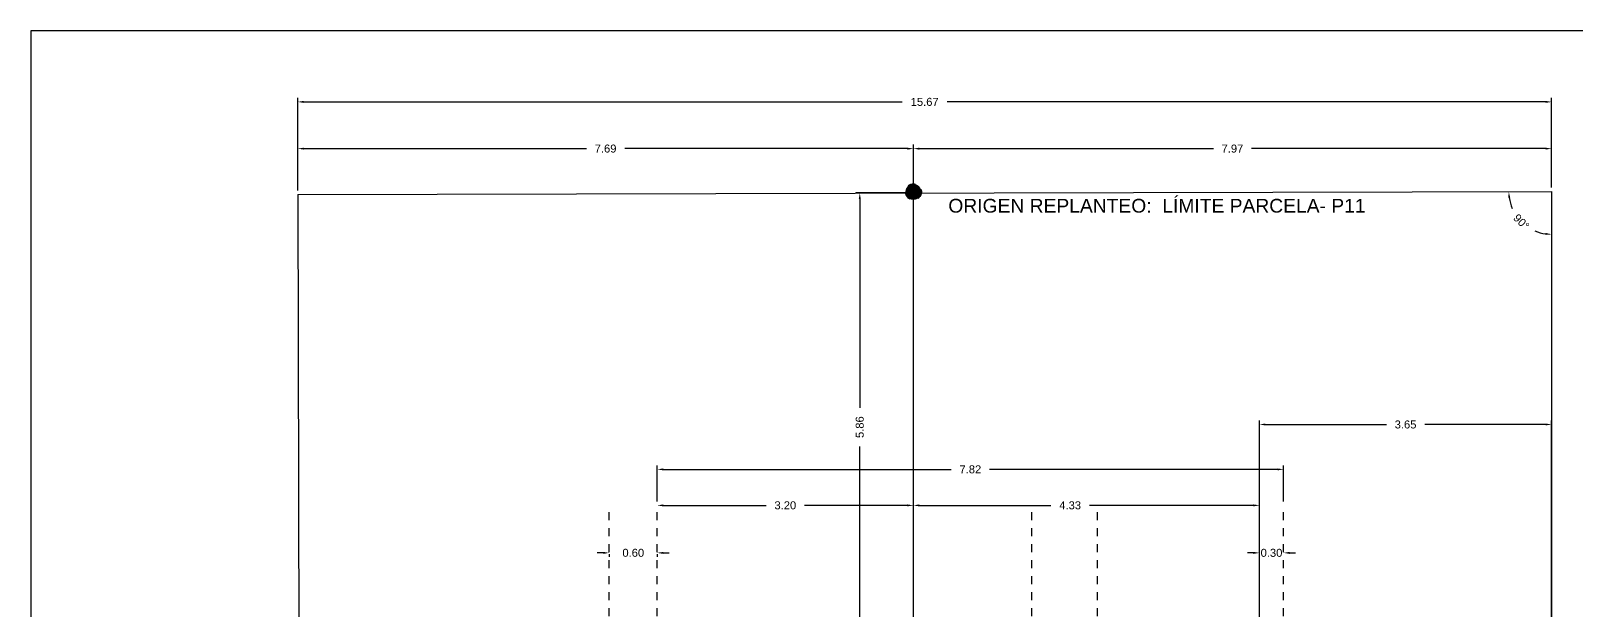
# Model space of a CAD drawing. Extents: x 2455 to 9764, y -806 to 181.
# Drawn here: x 4747.09 to 4766.4, y -485.86 to -478.61 of the extents above; entities that cross this region are included whole.
import ezdxf
from ezdxf.enums import TextEntityAlignment as Align

# ---------------------------------------------------------------- set-up
doc = ezdxf.new("R2010")
doc.units = 0
doc.header["$LTSCALE"] = 0.2
doc.header["$MEASUREMENT"] = 0
for name, pattern in [('CONTINUA', [0]), ('RAYITAS', [0.375, 0.25, -0.125]), ('TRAZO_Y_PUNTO', [1, 0.5, -0.25, 0, -0.25])]:
    doc.linetypes.add(name, pattern=pattern)
for name, color, linetype in [('01_borde', 4, 'CONTINUOUS'), ('01_cotas', 4, 'CONTINUOUS'), ('01_ejes', 10, 'CONTINUOUS'), ('02_ejes', 38, 'RAYITAS')]:
    doc.layers.add(name, color=color, linetype=linetype)
doc.layers.add('01_cartela', color=6, linetype='CONTINUOUS', plot=False)
doc.styles.add('Estilo1', font='swissel.ttf')
doc.styles.add('NIEVES2', font='sanss___.ttf')
doc.styles.add('ROMANS', font='romans')
doc.dimstyles.new('DECIMAL-50', dxfattribs={"dimtxt": 0.08, "dimasz": 0.15, "dimexe": 0.05, "dimexo": 0.05, "dimgap": 0.09, "dimtad": 0, "dimzin": 0, "dimdsep": 46, "dimtxsty": 'ROMANS', "dimblk": 'DOTSMALL', "dimcen": 0.09, "dimclrt": 7, "dimadec": 0, "dimazin": 0, "dimtfac": 1.38, "dimtix": 1, "dimtofl": 0, "dimtmove": 2, "dimatfit": 3, "dimldrblk": 'OBLIQUE', "dimfxl": 1, "dimtolj": 1, "dimtzin": 0, "dimarcsym": 0})

# ---------------------------------------------------------------- blocks, each defined once
blk = doc.blocks.new('*D557')
at = {"layer": '01_cotas', "color": 0, "linetype": 'CONTINUA', "lineweight": -2, "transparency": 16777216}
for p, q in [((4758.114, -480.59), (4758.114, -480.035)), ((4766.089, -480.572), (4766.089, -480.035))]:
    blk.add_line(p, q, dxfattribs=at)
at = {"layer": '01_cotas', "color": 0, "lineweight": -2, "transparency": 16777216}
for p, q in [((4758.189, -480.085), (4761.863, -480.085)), ((4766.014, -480.085), (4762.339, -480.085))]:
    blk.add_line(p, q, dxfattribs=at)
at = {"layer": '01_cotas', "color": 0, "transparency": 16777216}
for points in [[(4758.189, -480.073), (4758.189, -480.098), (4758.114, -480.085)], [(4766.014, -480.073), (4766.014, -480.098), (4766.089, -480.085)]]:
    blk.add_solid(points, dxfattribs=at)
at = {"layer": '01_cotas', "color": 7, "transparency": 16777216, "insert": (4762.101, -480.085), "char_height": 0.1, "attachment_point": 5, "style": 'Estilo1'}
blk.add_mtext('\\A1;7.97', dxfattribs=at)
blk = doc.blocks.new('*D558')
at = {"layer": '01_cotas', "color": 0, "linetype": 'CONTINUA', "lineweight": -2, "transparency": 16777216}
for p, q in [((4758.064, -480.64), (4757.394, -480.64)), ((4758.064, -486.496), (4757.394, -486.496))]:
    blk.add_line(p, q, dxfattribs=at)
at = {"layer": '01_cotas', "color": 0, "lineweight": -2, "transparency": 16777216}
for p, q in [((4757.444, -480.715), (4757.444, -483.327)), ((4757.444, -486.421), (4757.444, -483.809))]:
    blk.add_line(p, q, dxfattribs=at)
at = {"layer": '01_cotas', "color": 0, "transparency": 16777216}
for points in [[(4757.432, -480.715), (4757.457, -480.715), (4757.444, -480.64)], [(4757.432, -486.421), (4757.457, -486.421), (4757.444, -486.496)]]:
    blk.add_solid(points, dxfattribs=at)
at = {"layer": '01_cotas', "color": 7, "transparency": 16777216, "insert": (4757.444, -483.568), "char_height": 0.1, "attachment_point": 5, "rotation": 90, "style": 'Estilo1'}
blk.add_mtext('\\A1;5.86', dxfattribs=at)
blk = doc.blocks.new('*D559')
at = {"layer": '01_cotas', "color": 0, "linetype": 'CONTINUA', "lineweight": -2, "transparency": 16777216}
for p, q in [((4750.421, -480.607), (4750.421, -479.451)), ((4766.089, -480.572), (4766.089, -479.451))]:
    blk.add_line(p, q, dxfattribs=at)
at = {"layer": '01_cotas', "color": 0, "lineweight": -2, "transparency": 16777216}
for p, q in [((4750.496, -479.501), (4757.975, -479.501)), ((4766.014, -479.501), (4758.535, -479.501))]:
    blk.add_line(p, q, dxfattribs=at)
at = {"layer": '01_cotas', "color": 0, "transparency": 16777216}
for points in [[(4750.496, -479.488), (4750.496, -479.513), (4750.421, -479.501)], [(4766.014, -479.488), (4766.014, -479.513), (4766.089, -479.501)]]:
    blk.add_solid(points, dxfattribs=at)
at = {"layer": '01_cotas', "color": 7, "transparency": 16777216, "insert": (4758.255, -479.501), "char_height": 0.1, "attachment_point": 5, "style": 'Estilo1'}
blk.add_mtext('\\A1;15.67', dxfattribs=at)
blk = doc.blocks.new('*D560')
at = {"layer": '01_cotas', "color": 0, "linetype": 'CONTINUA', "lineweight": -2, "transparency": 16777216}
for p, q in [((4762.439, -486.446), (4762.439, -483.485)), ((4766.089, -486.446), (4766.089, -483.485))]:
    blk.add_line(p, q, dxfattribs=at)
at = {"layer": '01_cotas', "color": 0, "lineweight": -2, "transparency": 16777216}
for p, q in [((4762.514, -483.535), (4764.024, -483.535)), ((4766.014, -483.535), (4764.504, -483.535))]:
    blk.add_line(p, q, dxfattribs=at)
at = {"layer": '01_cotas', "color": 0, "transparency": 16777216}
for points in [[(4762.514, -483.522), (4762.514, -483.547), (4762.439, -483.535)], [(4766.014, -483.522), (4766.014, -483.547), (4766.089, -483.535)]]:
    blk.add_solid(points, dxfattribs=at)
at = {"layer": '01_cotas', "color": 7, "transparency": 16777216, "insert": (4764.264, -483.535), "char_height": 0.1, "attachment_point": 5, "style": 'Estilo1'}
blk.add_mtext('\\A1;3.65', dxfattribs=at)
blk = doc.blocks.new('*D562')
at = {"layer": '01_cotas', "color": 0, "linetype": 'CONTINUA', "lineweight": -2, "transparency": 16777216}
for p, q in [((4750.421, -480.607), (4750.421, -480.035)), ((4758.114, -480.59), (4758.114, -480.035))]:
    blk.add_line(p, q, dxfattribs=at)
at = {"layer": '01_cotas', "color": 0, "lineweight": -2, "transparency": 16777216}
for p, q in [((4750.496, -480.085), (4754.028, -480.085)), ((4758.039, -480.085), (4754.507, -480.085))]:
    blk.add_line(p, q, dxfattribs=at)
at = {"layer": '01_cotas', "color": 0, "transparency": 16777216}
for points in [[(4750.496, -480.073), (4750.496, -480.098), (4750.421, -480.085)], [(4758.039, -480.073), (4758.039, -480.098), (4758.114, -480.085)]]:
    blk.add_solid(points, dxfattribs=at)
at = {"layer": '01_cotas', "color": 7, "transparency": 16777216, "insert": (4754.268, -480.085), "char_height": 0.1, "attachment_point": 5, "style": 'Estilo1'}
blk.add_mtext('\\A1;7.69', dxfattribs=at)
blk = doc.blocks.new('*D563')
at = {"layer": '01_cotas', "color": 0, "lineweight": -2, "transparency": 16777216}
for start, end in [(188.1647, 203.3777), (246.749, 261.962)]:
    blk.add_arc((4766.089, -480.622), 0.535, start, end, dxfattribs=at)
at = {"layer": '01_cotas', "color": 0, "transparency": 16777216}
for points in [[(4765.547, -480.699), (4765.572, -480.697), (4765.554, -480.623)], [(4766.015, -481.139), (4766.013, -481.164), (4766.089, -481.157)]]:
    blk.add_solid(points, dxfattribs=at)
at = {"layer": '01_cotas', "color": 7, "transparency": 16777216, "insert": (4765.711, -481.001), "char_height": 0.1, "attachment_point": 5, "rotation": 315.0634, "style": 'Estilo1'}
blk.add_mtext('\\A1;90°', dxfattribs=at)
blk = doc.blocks.new('*D841')
at = {"layer": '01_cotas', "color": 0, "lineweight": -2, "transparency": 16777216}
for p, q in [((4754.989, -484.546), (4756.274, -484.546)), ((4758.039, -484.546), (4756.754, -484.546))]:
    blk.add_line(p, q, dxfattribs=at)
at = {"layer": '01_cotas', "color": 0, "transparency": 16777216}
for points in [[(4754.989, -484.534), (4754.989, -484.559), (4754.914, -484.546)], [(4758.039, -484.534), (4758.039, -484.559), (4758.114, -484.546)]]:
    blk.add_solid(points, dxfattribs=at)
at = {"layer": '01_cotas', "color": 7, "transparency": 16777216, "insert": (4756.514, -484.546), "char_height": 0.1, "attachment_point": 5, "style": 'Estilo1'}
blk.add_mtext('\\A1;3.20', dxfattribs=at)
blk = doc.blocks.new('*D842')
at = {"layer": '01_cotas', "color": 0, "lineweight": -2, "transparency": 16777216}
for p, q in [((4758.189, -484.546), (4759.832, -484.546)), ((4762.364, -484.546), (4760.314, -484.546))]:
    blk.add_line(p, q, dxfattribs=at)
at = {"layer": '01_cotas', "color": 0, "transparency": 16777216}
for points in [[(4758.189, -484.534), (4758.189, -484.559), (4758.114, -484.546)], [(4762.364, -484.534), (4762.364, -484.559), (4762.439, -484.546)]]:
    blk.add_solid(points, dxfattribs=at)
at = {"layer": '01_cotas', "color": 7, "transparency": 16777216, "insert": (4760.073, -484.546), "char_height": 0.1, "attachment_point": 5, "style": 'Estilo1'}
blk.add_mtext('\\A1;4.33', dxfattribs=at)
blk = doc.blocks.new('*D845')
at = {"layer": '01_cotas', "color": 0, "lineweight": -2, "transparency": 16777216}
for p, q in [((4754.239, -485.14), (4754.164, -485.14)), ((4754.989, -485.14), (4755.064, -485.14))]:
    blk.add_line(p, q, dxfattribs=at)
at = {"layer": '01_cotas', "color": 0, "linetype": 'CONTINUA', "lineweight": -2, "transparency": 16777216}
for p, q in [((4754.314, -485.156), (4754.314, -485.19)), ((4754.914, -485.156), (4754.914, -485.19))]:
    blk.add_line(p, q, dxfattribs=at)
at = {"layer": '01_cotas', "color": 0, "transparency": 16777216}
for points in [[(4754.239, -485.128), (4754.239, -485.153), (4754.314, -485.14)], [(4754.989, -485.128), (4754.989, -485.153), (4754.914, -485.14)]]:
    blk.add_solid(points, dxfattribs=at)
at = {"layer": '01_cotas', "color": 7, "transparency": 16777216, "insert": (4754.614, -485.14), "char_height": 0.1, "attachment_point": 5, "style": 'Estilo1'}
blk.add_mtext('\\A1;0.60', dxfattribs=at)
blk = doc.blocks.new('*D846')
at = {"layer": '01_cotas', "color": 0, "linetype": 'CONTINUA', "lineweight": -2, "transparency": 16777216}
for p, q in [((4754.914, -484.496), (4754.914, -484.046)), ((4762.739, -484.496), (4762.739, -484.046))]:
    blk.add_line(p, q, dxfattribs=at)
at = {"layer": '01_cotas', "color": 0, "lineweight": -2, "transparency": 16777216}
for p, q in [((4754.989, -484.096), (4758.588, -484.096)), ((4762.664, -484.096), (4759.065, -484.096))]:
    blk.add_line(p, q, dxfattribs=at)
at = {"layer": '01_cotas', "color": 0, "transparency": 16777216}
for points in [[(4754.989, -484.084), (4754.989, -484.109), (4754.914, -484.096)], [(4762.664, -484.084), (4762.664, -484.109), (4762.739, -484.096)]]:
    blk.add_solid(points, dxfattribs=at)
at = {"layer": '01_cotas', "color": 7, "transparency": 16777216, "insert": (4758.826, -484.096), "char_height": 0.1, "attachment_point": 5, "style": 'Estilo1'}
blk.add_mtext('\\A1;7.82', dxfattribs=at)
blk = doc.blocks.new('*D855')
at = {"layer": '01_cotas', "color": 0, "lineweight": -2, "transparency": 16777216}
for p, q in [((4762.364, -485.14), (4762.289, -485.14)), ((4762.814, -485.14), (4762.889, -485.14))]:
    blk.add_line(p, q, dxfattribs=at)
at = {"layer": '01_cotas', "color": 0, "linetype": 'CONTINUA', "lineweight": -2, "transparency": 16777216}
for p, q in [((4762.439, -485.114), (4762.439, -485.09)), ((4762.739, -485.114), (4762.739, -485.09))]:
    blk.add_line(p, q, dxfattribs=at)
at = {"layer": '01_cotas', "color": 0, "transparency": 16777216}
for points in [[(4762.364, -485.128), (4762.364, -485.153), (4762.439, -485.14)], [(4762.814, -485.128), (4762.814, -485.153), (4762.739, -485.14)]]:
    blk.add_solid(points, dxfattribs=at)
at = {"layer": '01_cotas', "color": 7, "transparency": 16777216, "insert": (4762.589, -485.14), "char_height": 0.1, "attachment_point": 5, "style": 'Estilo1'}
blk.add_mtext('\\A1;0.30', dxfattribs=at)

msp = doc.modelspace()

# ---------------------------------------------------------------- hatches: boundary and pattern name
at = {"layer": '02_ejes', "linetype": 'TRAZO_Y_PUNTO', "ltscale": 0.5}
h = msp.add_hatch(color=10, dxfattribs=at)
h.dxf.hatch_style = 1
edge = h.paths.add_edge_path()
edge.add_arc((4758.114, -480.626), 0.1, 0, 360)

# ---------------------------------------------------------------- linework, layer by layer
at = {"layer": '01_cartela', "color": 3}
msp.add_lwpolyline([(4747.087, -478.613), (4747.087, -500.148), (4777.725, -500.148), (4777.725, -478.613)], close=True, dxfattribs=at)
at = {"layer": '01_ejes', "color": 10, "ltscale": 0.25}
for p, q in [((4750.421, -480.657), (4766.089, -480.622)), ((4750.421, -480.657), (4750.476, -500.148)), ((4758.114, -486.496, 0), (4758.114, -480.64)), ((4766.089, -480.622), (4766.089, -500.148))]:
    msp.add_line(p, q, dxfattribs=at)
at = {"layer": '02_ejes', "color": 120, "linetype": 'TRAZO_Y_PUNTO', "ltscale": 0.5}
for p, q in [((4754.314, -497.732, 0), (4754.314, -484.546, 0)), ((4754.914, -497.732, 0), (4754.914, -484.546, 0)), ((4759.594, -497.732, 0), (4759.594, -484.546, 0)), ((4760.414, -497.732, 0), (4760.414, -484.546, 0)), ((4762.439, -497.732, 0), (4762.439, -484.546, 0)), ((4762.439, -497.732, 0), (4762.439, -484.546, 0)), ((4762.739, -497.732, 0), (4762.739, -484.546, 0))]:
    msp.add_line(p, q, dxfattribs=at)
at = {"layer": '02_ejes', "color": 10, "linetype": 'TRAZO_Y_PUNTO', "ltscale": 0.5}
msp.add_circle((4758.114, -480.626, 0), 0.1, dxfattribs=at)

# ---------------------------------------------------------------- texts
at = {"layer": '01_borde', "color": 7, "ltscale": 0.01, "style": 'NIEVES2'}
msp.add_text('ORIGEN REPLANTEO:  LÍMITE PARCELA- P11', height=0.17222, dxfattribs=at).set_placement((4758.551, -480.937, 0), align=Align.BOTTOM_LEFT)

# ---------------------------------------------------------------- dimensions: what is measured, and where the dimension line sits
at = {"layer": '01_cotas'}
for base, p1, p2, picture, middle in [((4766.089, -479.501), (4750.421, -480.657), (4766.089, -480.622), '*D559', (4758.255, -479.501)), ((4750.421, -480.085), (4758.114, -480.64), (4750.421, -480.657), '*D562', (4754.268, -480.085)), ((4766.08879, -480.08536), (4758.11382, -480.63955), (4766.08879, -480.62191), '*D557', (4762.10131, -480.08536)), ((4762.73878, -484.09622, 0), (4754.91379, -484.54621, 0), (4762.73878, -484.54621, -0.00001), '*D846', (4758.82628, -484.09622, 0)), ((4758.114, -484.546, 0), (4754.914, -484.546, 0), (4758.114, -484.546, 0), '*D841', (4756.514, -484.546, 0)), ((4754.314, -485.14, 0), (4754.914, -485.106, 0), (4754.314, -485.106, 0), '*D845', (4754.614, -485.14, 0)), ((4762.739, -485.14), (4762.439, -485.164), (4762.739, -485.164, 0), '*D855', (4762.589, -485.14))]:
    dim = msp.add_linear_dim(base=base, p1=p1, p2=p2, dimstyle='DECIMAL-50', override={"dimtxt": 0.1, "dimasz": 0.075, "dimtxsty": 'Estilo1', "dimsah": 1, "dimfxl": 0.09, "dimarcsym": 2}, dxfattribs=at)
    dim.commit()
    dim.dimension.update_dxf_attribs({"geometry": picture, "text_midpoint": middle})
dim = msp.add_angular_dim_2l(base=(4765.626, -480.89), line1=((4766.089, -480.622), (4766.089, -500.148)), line2=((4750.421, -480.657), (4766.089, -480.622)), dimstyle='DECIMAL-50', override={"dimtxt": 0.1, "dimasz": 0.075, "dimtxsty": 'Estilo1', "dimsah": 1, "dimfxl": 0.09, "dimarcsym": 2}, dxfattribs=at)
dim.commit()
dim.dimension.update_dxf_attribs({"geometry": '*D563', "text_midpoint": (4765.711, -481.001)})
at = {"layer": '01_cotas', "color": 10}
dim = msp.add_linear_dim(base=(4757.444, -486.496), p1=(4758.114, -480.64), p2=(4758.114, -486.496, 0), angle=90, dimstyle='DECIMAL-50', override={"dimtxt": 0.1, "dimasz": 0.075, "dimtxsty": 'Estilo1', "dimsah": 1, "dimfxl": 0.09, "dimarcsym": 2}, dxfattribs=at)
dim.commit()
dim.dimension.update_dxf_attribs({"geometry": '*D558', "text_midpoint": (4757.444, -483.568)})
dim = msp.add_linear_dim(base=(4766.089, -483.535), p1=(4762.439, -486.496, 0), p2=(4766.089, -486.496), dimstyle='DECIMAL-50', override={"dimtxt": 0.1, "dimasz": 0.075, "dimtxsty": 'Estilo1', "dimsah": 1, "dimfxl": 0.09, "dimarcsym": 2}, dxfattribs=at)
dim.commit()
dim.dimension.update_dxf_attribs({"geometry": '*D560', "text_midpoint": (4764.264, -483.535)})
at = {"layer": '01_cotas'}
dim = msp.add_linear_dim(base=(4762.4387892, -484.5462094, -0.000004), p1=(4758.113789, -484.5462094, -0.000004), p2=(4762.4387892, -484.5462094, -0.0000035), dimstyle='DECIMAL-50', override={"dimtxt": 0.1, "dimasz": 0.075, "dimtxsty": 'Estilo1', "dimsah": 1, "dimfxl": 0.09, "dimarcsym": 2}, dxfattribs=at)
dim.commit()
dim.dimension.update_dxf_attribs({"geometry": '*D842', "text_midpoint": (4760.0730454, -484.5462094, -0.000004), "dimtype": 160})

doc.saveas('drawing.dxf')
